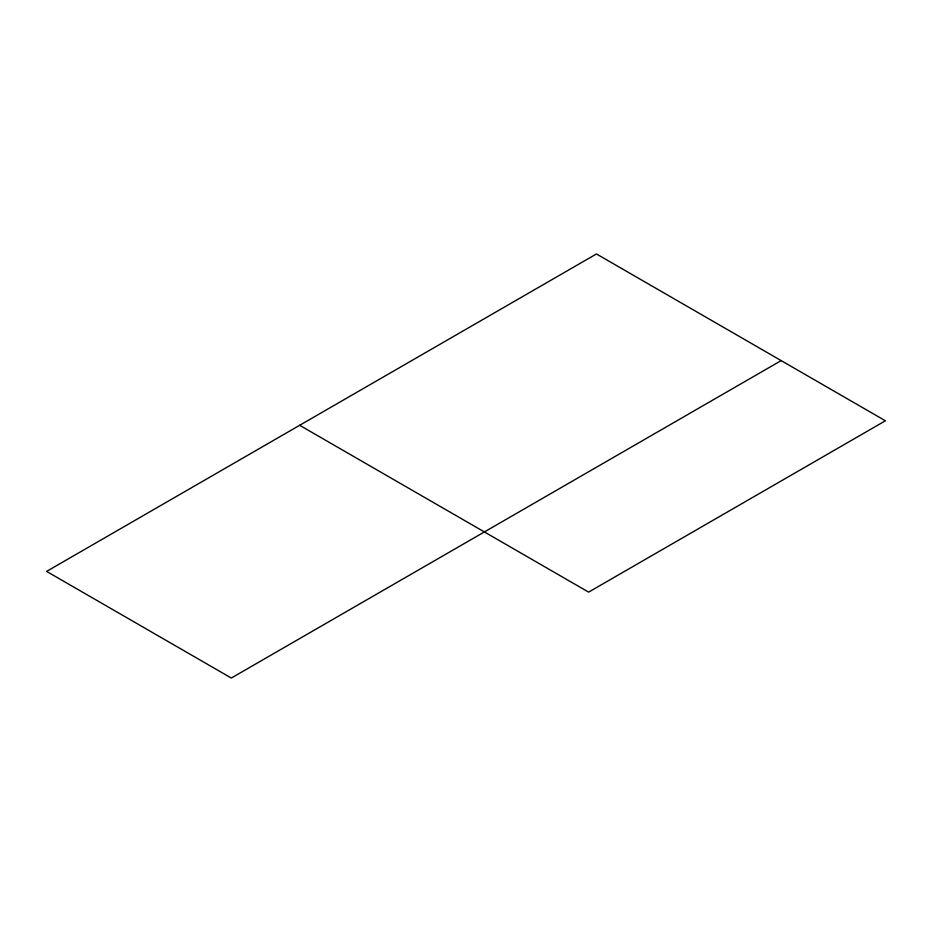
<?xml version="1.0" encoding="UTF-8"?>
<svg xmlns="http://www.w3.org/2000/svg" width="932" height="932" viewBox="0 0 932 932"><rect width="100%" height="100%" fill="white"/><g stroke="black" fill="none" stroke-linecap="round" stroke-linejoin="round"><path stroke-width="1.4" d="M781.156 360.602L231.322 678.042L46.6 571.398L596.445 253.958L885.4 420.786L588.616 592.123L299.661 425.295"/></g></svg>
